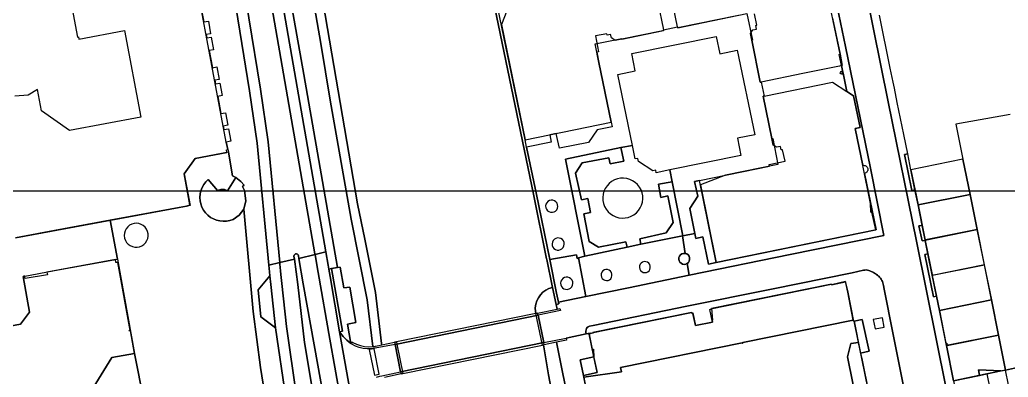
# Model space of a CAD drawing. Header units: metres. Extents: x -62 to 637, y -499 to 559.
# Drawn here: x 112.2 to 264.6, y 270.3 to 325.5 of the extents above; entities that cross this region are included whole.
import ezdxf

# ---------------------------------------------------------------- set-up
doc = ezdxf.new("R2010")
doc.units = ezdxf.units.M

msp = doc.modelspace()

# ---------------------------------------------------------------- linework, layer by layer
at = {"color": 7}
msp.add_lwpolyline([(0, 0), (519, 0), (519, 299), (0, 299)], close=True, dxfattribs=at)
at = {"layer": 'building_2', "color": 1}
for points in [[(118.43, 336.78), (121.09, 322.78), (121.23, 322.84), (121.3, 322.47), (128.31, 323.81), (130.84, 310.41), (119.82, 308.38), (115.51, 311.41), (114.91, 314.72), (113.45, 313.84), (111.38, 313.69)], [(187.28, 326.84), (186.45, 324.75), (190.14, 306.94), (203.37, 309.66), (201.48, 318.88), (200.9, 321.78), (205.01, 322.59), (205.03, 322.5), (211.47, 323.81), (211.44, 323.94), (213.63, 324.38), (213.66, 324.25), (224.33, 326.44), (225.18, 322.31), (225.06, 322.31), (226.38, 315.84), (226.52, 315.84), (226.97, 313.69), (226.83, 313.66), (228.19, 307.12), (228.3, 307.16), (229.1, 303.12), (221, 301.47), (217.16, 300), (219.57, 288), (244.23, 293.03), (243.59, 295.78), (243.42, 295.75), (243.41, 297.12), (242.2, 302.97), (241.04, 308.66), (241.8, 308.81), (240.77, 313.72), (239.73, 314.41), (239.16, 317.25), (238.57, 320.12), (238.69, 320.16), (236.3, 331.72)], [(111.49, 291.81), (138.12, 296.72), (138.1, 296.81), (138.42, 296.88), (137.51, 301.69), (139.24, 304.03), (144.12, 305), (144.04, 305.41), (144.25, 305.44), (144, 306.56), (139.59, 330.28)], [(123.5, 268.62), (126.35, 273.31), (129.85, 273.94), (129.23, 277.41), (129.02, 277.41), (129, 277.47), (129.21, 277.47), (127.3, 288), (127, 287.97), (126.91, 288.44), (116.34, 286.5), (116.42, 286.09), (112.98, 285.5), (112.91, 285.91), (112.68, 285.84), (112.68, 285.84), (113.69, 280.31), (112.3, 278.44), (108.69, 277.81)], [(242.99, 257.91), (239.85, 273.41), (240.33, 275.47), (241.53, 275.62), (240.86, 278.94), (240.77, 278.94), (240.73, 279.09), (223.67, 275.62), (223.65, 275.5), (223.61, 275.59), (204.84, 271.78), (204.98, 271.09), (199.16, 270.28), (199.45, 268.88)], [(267.44, 255.5), (264.23, 271.38), (261.33, 270.78), (256.2, 269.72), (257.2, 264.72), (257.56, 264.81), (258.6, 259.5), (258.29, 259.44), (259.95, 251.22), (260.52, 251.34), (261.19, 247.94), (261.52, 248), (261.51, 248.06), (262.82, 248.34), (263.4, 245.5), (262.09, 245.25), (262.07, 245.31), (261.73, 245.22), (262.59, 241.03), (268.22, 242.19)]]:
    msp.add_lwpolyline(points, dxfattribs=at)
for points in [[(250.72, 296.88), (258.75, 298.5), (257.65, 303.94), (249.62, 302.31), (250.72, 296.88)], [(251.81, 291.44), (259.84, 293.06), (258.75, 298.5), (250.72, 296.88), (251.81, 291.44)], [(243.42, 295.75), (243.59, 295.78), (243.69, 295.81), (243.41, 297.12), (243.42, 295.75)], [(252.88, 286.12), (252.94, 286.12), (252.96, 286.03), (260.95, 287.62), (259.84, 293.06), (251.88, 291.47), (251.89, 291.41), (251.82, 291.38), (252.88, 286.12)], [(254.01, 280.59), (262.04, 282.22), (260.95, 287.62), (252.91, 286), (254.01, 280.59)], [(199.16, 270.28), (204.98, 271.09), (204.84, 271.78), (223.61, 275.59), (223.65, 275.5), (223.67, 275.62), (240.73, 279.09), (239.88, 283.41), (239.52, 285.03), (237.38, 284.56), (237.35, 284.66), (218.87, 280.88), (219.03, 279.09), (218.95, 279.09), (219.02, 278.78), (216.37, 278.25), (216, 280.09), (215.9, 280.09), (215.88, 280.19), (215.82, 280.19), (215.8, 280.25), (200.58, 277.16), (200.59, 277.09), (200.16, 276.97), (199.99, 276.91), (200.47, 274.59), (200.68, 274.62), (200.73, 273.31), (201.21, 271), (199.11, 270.56), (199.16, 270.28)], [(255.16, 275.53), (255.23, 275.19), (263.14, 276.78), (262.04, 282.22), (254.01, 280.59), (255.02, 275.53), (255.16, 275.53)], [(260.2, 270.53), (260.02, 271.41), (263.56, 271.25), (264.23, 271.38), (263.14, 276.78), (255.1, 275.16), (256.2, 269.72), (260.2, 270.53)], [(241.53, 275.62), (240.33, 275.47), (239.85, 273.41), (242.99, 257.91), (245.05, 258.56), (242.03, 273.16), (241.53, 275.62)], [(260.2, 270.53), (261.33, 270.78), (263.56, 271.25), (260.02, 271.41), (260.2, 270.53)]]:
    msp.add_lwpolyline(points, close=True, dxfattribs=at)
at = {"layer": 'road_0', "color": 8}
for points in [[(153.2, 267.07), (151.61, 277.9), (149.35, 279.6), (148.92, 283.78), (150.76, 285.95), (150.7, 286.54), (150.6, 287.59), (148.8, 306.42), (147.61, 314.5), (142.24, 347.58)], [(236.46, 336.23), (239.51, 321.32), (243.37, 302.55), (245.45, 292.15), (230.98, 289.23), (215.4, 286.04), (206.07, 284.09), (199.49, 282.72), (195.27, 281.84), (195.33, 281.6), (194.91, 281.51), (195.07, 280.79), (195.48, 280.88), (195.55, 280.56), (192.11, 279.85), (192.98, 275.61), (196.42, 276.32), (199.51, 276.97), (199.49, 277.17), (199.49, 277.38), (199.51, 277.59), (199.58, 277.8), (199.7, 277.96), (199.86, 278.07), (200.04, 278.14), (200.63, 278.28), (215.03, 281.22), (228.14, 283.86), (240.56, 286.4), (242.32, 286.78), (242.51, 286.82), (242.72, 286.83), (242.91, 286.81), (243.11, 286.76), (243.3, 286.69), (243.49, 286.62), (243.66, 286.55), (243.84, 286.46), (244.02, 286.35), (244.18, 286.25), (244.35, 286.13), (244.49, 286), (244.65, 285.86), (244.79, 285.72), (244.91, 285.57), (245.03, 285.39), (245.13, 285.22), (245.23, 285.03), (245.29, 284.84), (245.35, 284.66), (245.4, 284.46), (245.49, 283.87), (246.83, 277.14), (248.47, 268.88)], [(237.54, 325.72), (238.69, 320.15), (239.04, 318.41), (238.91, 318.39), (239.13, 317.4), (239.16, 317.25), (239.73, 314.4), (240.77, 313.72), (241.8, 308.82), (241.04, 308.66), (242.2, 302.98), (242.29, 303), (242.39, 302.99), (242.49, 302.98), (242.58, 302.95), (242.67, 302.9), (242.74, 302.84), (242.81, 302.78), (242.87, 302.7), (242.92, 302.61), (242.95, 302.52), (242.96, 302.42), (242.96, 302.32), (242.95, 302.21), (242.91, 302.12), (242.87, 302.03), (242.81, 301.95), (242.73, 301.87), (242.65, 301.82), (242.55, 301.77), (242.46, 301.74), (244.26, 293.04), (219.57, 287.99), (218.39, 287.75), (217.54, 291.93), (216.43, 291.7), (216.27, 292.48), (214.45, 292.11), (214.38, 292.1), (214.81, 289.39), (215.05, 289.31), (215.25, 289.15), (215.4, 288.94), (215.48, 288.7), (215.49, 288.45), (215.43, 288.21), (215.3, 287.99), (215.11, 287.83), (215.4, 286.04), (230.98, 289.23), (245.45, 292.15), (243.37, 302.55), (239.51, 321.32), (236.46, 336.23)], [(255.06, 268.54), (250.47, 291.26), (250.47, 291.26), (246.13, 312.8), (241.53, 335.53)], [(223.03, 326.15), (213.65, 324.24), (213.63, 324.38), (211.58, 334.39)], [(209.71, 332.39), (211.44, 323.93), (211.46, 323.8), (211.12, 323.73), (205.03, 322.49), (203.99, 322.29), (203.41, 322.68), (203.3, 323.22), (202.77, 323.12), (202.73, 323.3), (200.96, 322.97), (201.44, 320.53), (201.16, 320.47), (201.48, 318.88), (203.37, 309.67), (203.52, 308.94), (201.2, 308.46), (199.91, 306.54), (195.4, 305.63), (195.1, 306.98), (194.91, 307.92), (193.91, 307.72), (194.15, 306.56), (190.35, 305.78), (191.8, 298.73), (193.9, 288.44), (198.03, 289.18), (198.13, 288.63), (198.36, 288.69), (199.34, 288.95), (196.33, 303.93), (204.89, 305.73), (206.67, 306.08), (204.43, 317.03), (207.09, 317.58), (206.55, 320.26), (219.6, 322.9), (220.15, 320.22), (222.83, 320.77), (225.52, 307.72), (222.85, 307.19), (223.4, 304.52), (212.41, 302.28), (212.77, 300.47), (213.61, 296.27), (214.45, 292.11), (216.27, 292.48), (215.5, 296.31), (216.73, 298.21), (216.26, 300.49), (217.01, 300.66), (227.8, 302.85), (227.75, 303.13), (230.2, 303.62), (229.81, 305.4), (229.62, 305.37), (229.51, 305.92), (228.89, 305.78), (228.39, 306.1), (228.18, 307.12), (226.83, 313.65), (226.97, 313.68), (237.51, 315.84), (239.73, 314.4), (239.16, 317.25), (239.02, 317.22), (239.05, 317.07), (238.91, 317.03), (238.87, 317.18), (238.73, 317.15), (238.69, 317.29), (238.84, 317.33), (238.8, 317.47), (238.96, 317.51), (238.99, 317.36), (239.13, 317.4), (238.91, 318.39), (238.6, 318.32), (232.93, 317.19), (226.52, 315.86), (226.38, 315.83), (225.07, 322.3), (224.85, 323.35), (225.24, 323.92), (225.8, 324.03), (225.8, 324.03), (225.69, 324.58), (225.87, 324.62), (225.51, 326.38)], [(140.05, 327.79), (140.55, 325.14), (141.28, 325.27), (141.59, 323.31), (140.92, 323.2), (141.01, 322.66), (141.71, 322.77), (142.05, 320.84), (141.37, 320.72), (141.87, 318.06), (142.54, 318.2), (142.91, 316.25), (142.23, 316.13), (142.33, 315.58), (143.03, 315.7), (143.38, 313.76), (142.69, 313.64), (143.18, 310.98), (143.89, 311.1), (144.24, 309.17), (143.54, 309.04), (143.65, 308.51), (144.34, 308.63), (144.7, 306.71), (144, 306.56), (144.34, 305.05), (144.97, 301.36), (145.47, 301.1), (146.26, 300.49), (146.77, 299.91), (146.52, 299.7), (146.82, 299.1), (147.04, 297.51), (146.72, 296.23), (148.19, 280.44), (149.28, 271.77), (150.86, 262.15)], [(150.86, 262.15), (149.28, 271.77), (148.19, 280.44), (146.72, 296.23), (146.72, 296.23), (146.03, 295.3), (145.07, 294.65), (144.58, 294.48), (144.07, 294.38), (143.55, 294.35), (143.03, 294.4), (142.52, 294.52), (142.04, 294.71), (141.59, 294.96), (141.17, 295.28), (140.81, 295.65), (140.51, 296.08), (140.26, 296.53), (140.09, 297.03), (139.98, 297.53), (139.95, 298.05), (139.99, 298.57), (140.11, 299.08), (140.3, 299.57), (140.55, 300.02), (140.87, 300.43), (141.24, 300.8), (142.65, 299.1), (143.17, 299.24), (143.75, 299.24), (144.19, 299.04), (145.47, 301.1), (144.97, 301.36), (144.34, 305.05), (139.24, 304.04), (137.51, 301.68), (138.44, 296.77), (126.11, 294.5), (127.22, 288.49), (129.85, 273.95), (134.19, 252.15)], [(106.82, 277.46), (112.3, 278.45), (113.69, 280.31), (112.68, 285.85), (117.5, 286.73), (127.22, 288.49), (127.22, 288.49), (126.11, 294.5), (117.5, 292.92), (111.49, 291.82)], [(160.28, 260.16), (155.9, 284.68), (155.23, 288.63), (155.23, 288.63), (155.17, 289.04), (155.11, 289.18), (155, 289.28), (154.85, 289.33), (154.7, 289.31), (154.57, 289.23), (154.48, 289.1), (154.46, 288.95), (154.52, 288.48), (155.03, 284.57), (156.1, 275.62), (158.26, 262.76)], [(248.47, 268.88), (246.83, 277.14), (245.49, 283.87), (245.4, 284.46), (245.35, 284.66), (245.29, 284.84), (245.23, 285.03), (245.13, 285.22), (245.03, 285.39), (244.91, 285.57), (244.79, 285.72), (244.65, 285.86), (244.49, 286), (244.35, 286.13), (244.18, 286.25), (244.02, 286.35), (243.84, 286.46), (243.66, 286.55), (243.49, 286.62), (243.3, 286.69), (243.11, 286.76), (242.91, 286.81), (242.72, 286.83), (242.51, 286.82), (242.32, 286.78), (240.56, 286.4), (228.14, 283.86), (215.03, 281.22), (200.63, 278.28), (200.04, 278.14), (199.86, 278.07), (199.7, 277.96), (199.58, 277.8), (199.51, 277.59), (199.49, 277.38), (199.49, 277.17), (199.51, 276.97), (199.51, 276.97), (200.14, 277.06), (215.8, 280.26), (215.82, 280.17), (215.98, 280.2), (216.37, 278.26), (219.01, 278.78), (218.61, 280.75), (218.76, 280.77), (218.75, 280.85), (237.35, 284.66), (237.38, 284.56), (239.52, 285.02), (239.54, 284.92), (239.88, 283.39), (240.76, 278.93), (240.86, 278.94), (242.12, 279.21), (243.19, 274.27), (241.86, 273.98), (242.03, 273.15), (243.13, 267.82)], [(167.17, 270.26), (167.69, 270.42), (167.99, 270.48), (170.9, 271.09), (170.05, 275.34), (167, 274.74), (166.38, 274.66), (165.76, 274.66), (165.13, 274.73), (164.53, 274.87), (163.94, 275.08), (163.38, 275.36), (163.23, 275.46), (163.23, 275.46), (162.6, 276.01), (162.05, 276.57), (161.48, 277.3), (163.66, 265.18)], [(134.19, 252.15), (129.85, 273.95), (126.35, 273.32), (123.5, 268.64)]]:
    msp.add_lwpolyline(points, dxfattribs=at)
for points in [[(215.11, 287.83), (214.96, 287.76), (214.88, 287.73), (214.63, 287.7), (214.39, 287.74), (214.17, 287.86), (213.99, 288.03), (213.87, 288.25), (213.82, 288.5), (213.84, 288.75), (213.93, 288.99), (214.09, 289.19), (214.3, 289.33), (214.55, 289.4), (214.81, 289.39), (214.38, 292.1), (207.95, 290.8), (205.86, 290.38), (199.34, 288.95), (198.36, 288.69), (199.49, 282.72), (206.07, 284.09), (215.4, 286.04), (215.11, 287.83)], [(198.36, 288.69), (198.13, 288.63), (198.03, 289.18), (193.9, 288.44), (194.97, 283.23), (195.27, 281.84), (199.49, 282.72), (198.36, 288.69)], [(160.27, 287.04), (159.83, 286.96), (160.02, 285.84), (161.48, 277.3), (161.93, 277.38), (160.27, 287.04)], [(161.18, 287.19), (160.27, 287.04), (161.93, 277.38), (161.48, 277.3), (162.05, 276.57), (162.6, 276.01), (163.23, 275.46), (162.71, 278.45), (163.99, 278.7), (163.07, 284.2), (162.17, 284.05), (161.57, 287.26), (161.18, 287.19)], [(150.76, 285.95), (148.92, 283.78), (149.35, 279.6), (151.61, 277.9), (150.9, 284.57), (150.76, 285.95)], [(194.32, 284.12), (193.79, 283.96), (193.3, 283.72), (192.85, 283.39), (192.46, 283), (192.15, 282.55), (191.91, 282.06), (191.75, 281.53), (191.68, 280.99), (191.71, 280.44), (191.77, 280.15), (191.77, 280.12), (192.04, 280.17), (195.07, 280.79), (194.91, 281.51), (194.32, 284.12)], [(192.98, 275.61), (192.11, 279.85), (170.32, 275.39), (170.05, 275.34), (170.9, 271.09), (192.98, 275.61)], [(203.96, 246.93), (201.54, 258.72), (199.11, 270.56), (198.6, 272.98), (200.71, 273.41), (199.99, 276.92), (200.16, 276.96), (200.14, 277.06), (199.51, 276.97), (196.42, 276.32), (196.49, 276), (195.22, 275.74), (194.96, 275.69), (203.67, 232.14), (204.6, 232.32), (205.35, 228.66), (206.53, 228.91), (206.43, 229.23), (207.62, 229.45), (203.96, 246.93)], [(289.68, 276.51), (286.8, 275.95), (278.39, 274.41), (276.2, 273.98), (274.72, 273.67), (272.52, 273.23), (264.23, 271.38), (261.33, 270.77), (262.34, 265.76), (287.91, 270.97), (287.71, 271.78), (288.11, 271.87), (288.31, 271.06), (290.65, 271.53), (289.68, 276.51)]]:
    msp.add_lwpolyline(points, close=True, dxfattribs=at)
at = {"layer": 'road_1', "color": 7}
for points in [[(143.67, 379.85), (141.99, 379.57), (157.69, 289.33), (157.71, 289.22), (159.36, 289.62), (143.67, 379.85)], [(138.61, 379), (136.93, 378.71), (137.22, 377.57), (139.53, 363.89), (139.96, 361.24), (142.24, 347.58), (147.61, 314.5), (148.8, 306.42), (150.6, 287.59), (152.27, 287.97), (150.49, 306.63), (149.29, 314.76), (143.92, 347.86), (141.64, 361.51), (141.21, 364.16), (138.89, 377.93), (138.74, 378.49), (138.61, 379)], [(141.99, 379.57), (138.61, 379), (138.74, 378.49), (138.89, 377.93), (141.21, 364.16), (141.64, 361.51), (143.92, 347.86), (149.29, 314.76), (150.49, 306.63), (152.27, 287.97), (154.52, 288.48), (154.46, 288.95), (154.48, 289.1), (154.57, 289.23), (154.7, 289.31), (154.85, 289.33), (155, 289.28), (155.11, 289.18), (155.17, 289.04), (155.23, 288.63), (157.71, 289.22), (157.69, 289.33), (141.99, 379.57)], [(145.47, 301.1), (144.19, 299.04), (143.75, 299.24), (143.17, 299.24), (142.65, 299.1), (141.24, 300.8), (140.87, 300.43), (140.55, 300.02), (140.3, 299.57), (140.11, 299.08), (139.99, 298.57), (139.95, 298.05), (139.98, 297.53), (140.09, 297.03), (140.26, 296.53), (140.51, 296.08), (140.81, 295.65), (141.17, 295.28), (141.59, 294.96), (142.04, 294.71), (142.52, 294.52), (143.03, 294.4), (143.55, 294.35), (144.07, 294.38), (144.58, 294.48), (145.07, 294.65), (146.03, 295.3), (146.72, 296.23), (147.04, 297.51), (146.82, 299.1), (146.52, 299.7), (146.77, 299.91), (146.26, 300.49), (145.47, 301.1)], [(154.52, 288.48), (152.27, 287.97), (152.29, 287.75), (152.39, 286.7), (152.45, 286.12), (152.59, 284.75), (153.29, 278.12), (154.87, 267.34), (155.11, 266), (156.75, 258.14), (157.64, 254.76), (157.88, 253.98), (157.91, 253.89), (158.07, 253.39), (160.52, 253.96), (160.38, 254.1), (160.29, 254.3), (160.25, 254.48), (159.9, 255.92), (158.26, 262.76), (156.1, 275.62), (155.03, 284.57), (154.52, 288.48)], [(157.71, 289.22), (155.23, 288.63), (155.9, 284.68), (160.28, 260.16), (161.1, 256.25), (161.48, 254.77), (161.52, 254.59), (161.53, 254.38), (161.48, 254.2), (164.02, 254.81), (163.88, 255.44), (163.86, 255.51), (163.66, 256.36), (162.45, 261.89), (161.99, 264.9), (159.81, 277.01), (158.35, 285.55), (158.04, 287.31), (157.71, 289.22)], [(161.48, 277.3), (160.02, 285.84), (159.83, 286.96), (159.72, 287.6), (159.36, 289.62), (157.71, 289.22), (158.04, 287.31), (158.35, 285.55), (159.81, 277.01), (161.99, 264.9), (162.45, 261.89), (163.66, 256.36), (163.86, 255.51), (163.88, 255.44), (164.02, 254.81), (165.67, 255.21), (165.51, 255.89), (165.32, 256.73), (164.12, 262.2), (163.66, 265.18), (161.48, 277.3)], [(166.81, 274.66), (166.07, 274.54), (166.88, 270.59), (167.61, 270.74), (166.81, 274.66)]]:
    msp.add_lwpolyline(points, close=True, dxfattribs=at)
msp.add_lwpolyline([(154.87, 267.34), (153.29, 278.12), (152.59, 284.75), (152.45, 286.12), (152.39, 286.7), (152.29, 287.75), (152.27, 287.97), (152.27, 287.97), (150.6, 287.59), (150.7, 286.54), (150.76, 285.95), (150.9, 284.57), (151.61, 277.9), (153.2, 267.07)], dxfattribs=at)
at = {"layer": 'terrain_0', "color": 8}
for points in [[(241.53, 335.53), (246.13, 312.8), (250.47, 291.26), (255.06, 268.54)], [(184.59, 331.6), (191.4, 298.56), (193.43, 288.56), (193.45, 288.46), (194.32, 284.12), (194.91, 281.51), (195.33, 281.6), (195.27, 281.84), (194.97, 283.23), (193.9, 288.44), (191.8, 298.73), (190.35, 305.78), (190.14, 306.94), (185.02, 331.6)], [(256.2, 269.73), (255.1, 275.16), (254.01, 280.59), (253.56, 282.8), (253.08, 282.7), (251.76, 289.22), (252.25, 289.31), (252.24, 289.34), (251.82, 291.41), (251.35, 291.32), (250.85, 293.64), (251.35, 293.72), (250.72, 296.87), (250.24, 299.21), (249.78, 299.11), (248.64, 304.67), (249.12, 304.76), (248.52, 307.73), (247.51, 312.72), (247.07, 314.91), (246.87, 315.86), (246.44, 318), (244.78, 326.2)], [(264.93, 310.84), (256.55, 309.35), (257.65, 303.92), (258.75, 298.5), (259.84, 293.07), (260.94, 287.64), (262.04, 282.21), (263.14, 276.78), (264.23, 271.38), (272.52, 273.23)]]:
    msp.add_lwpolyline(points, dxfattribs=at)
for points in [[(212.41, 302.28), (210.34, 301.86), (210.25, 302.25), (209.81, 302.15), (207.59, 303.61), (207.51, 304.07), (207.1, 303.99), (206.67, 306.08), (204.89, 305.73), (205.33, 303.65), (203.23, 303.2), (203.04, 304.15), (198.93, 303.36), (197.86, 301.78), (198.8, 297.66), (199.76, 297.86), (200.2, 295.73), (199.15, 295.51), (199.99, 291.23), (201.42, 290.38), (205.66, 291.18), (205.86, 290.38), (207.95, 290.8), (207.82, 291.65), (211.87, 292.59), (212.94, 294.18), (212.15, 298.27), (211.03, 298), (210.67, 300.11), (212.77, 300.47), (212.41, 302.28)], [(249.62, 302.3), (249.12, 304.76), (248.64, 304.67), (249.78, 299.11), (250.24, 299.21), (249.62, 302.3)], [(202.2, 297.08), (202.37, 296.62), (202.61, 296.2), (202.91, 295.82), (203.27, 295.49), (203.68, 295.22), (204.12, 295.02), (204.58, 294.89), (205.06, 294.84), (205.55, 294.86), (206.02, 294.95), (206.48, 295.12), (206.9, 295.36), (207.28, 295.66), (207.61, 296.01), (207.88, 296.42), (208.08, 296.86), (208.21, 297.32), (208.27, 297.8), (208.25, 298.29), (208.16, 298.77), (207.99, 299.22), (207.75, 299.64), (207.45, 300.02), (207.1, 300.35), (206.7, 300.62), (206.26, 300.83), (205.79, 300.96), (205.31, 301.02), (204.82, 301), (204.34, 300.91), (203.89, 300.74), (203.46, 300.5), (203.08, 300.2), (202.75, 299.84), (202.48, 299.44), (202.27, 298.99), (202.14, 298.52), (202.09, 298.04), (202.11, 297.55), (202.2, 297.08)], [(217.01, 300.66), (216.26, 300.49), (216.73, 298.21), (215.5, 296.31), (216.27, 292.48), (216.43, 291.7), (217.54, 291.93), (218.39, 287.75), (219.57, 287.99), (217.01, 300.66)], [(251.35, 293.72), (250.85, 293.64), (251.35, 291.32), (251.82, 291.41), (251.82, 291.45), (251.35, 293.72)], [(252.25, 289.31), (251.76, 289.22), (253.08, 282.7), (253.56, 282.8), (252.91, 286.02), (252.25, 289.31)], [(192.11, 279.85), (192.04, 280.17), (191.77, 280.12), (170.25, 275.72), (169.98, 275.66), (170.05, 275.34), (170.32, 275.39), (192.11, 279.85)], [(240.86, 278.94), (241.86, 273.98), (243.19, 274.27), (242.12, 279.21), (240.86, 278.94)], [(192.98, 275.61), (170.9, 271.09), (170.98, 270.77), (171.27, 270.84), (192.8, 275.23), (193.05, 275.29), (192.98, 275.61)], [(200.71, 273.41), (198.6, 272.98), (199.11, 270.56), (201.21, 271), (200.71, 273.41)]]:
    msp.add_lwpolyline(points, close=True, dxfattribs=at)
at = {"layer": 'terrain_1', "color": 7}
msp.add_lwpolyline([(243.82, 279.17), (244.1, 277.73), (245.5, 278.01), (245.22, 279.45), (243.82, 279.17)], close=True, dxfattribs=at)
at = {"layer": 'terrain_5', "color": 3}
for points in [[(143.67, 379.85), (159.36, 289.62), (159.72, 287.6), (159.83, 286.96), (160.27, 287.04), (161.18, 287.19), (155.96, 317.01), (149.77, 352.08)], [(149.77, 352.08), (155.96, 317.01), (161.18, 287.19), (161.57, 287.26), (162.17, 284.05), (163.07, 284.2), (163.99, 278.7), (162.71, 278.45), (163.23, 275.46), (163.4, 275.73), (163.53, 275.64), (164.11, 275.36), (164.71, 275.16), (165.34, 275.03), (165.98, 274.98), (166.62, 275), (165.73, 282.23), (163.29, 294.7), (160.03, 313.07), (158.61, 321.82), (157.46, 328.31)], [(157.46, 328.31), (158.61, 321.82), (160.03, 313.07), (163.29, 294.7), (165.73, 282.23), (166.62, 275), (166.7, 275.01), (166.78, 275.02), (166.87, 275.03), (166.95, 275.04), (167.04, 275.06), (167.99, 275.26), (167.96, 275.49), (167.02, 283.34), (165.39, 291.59), (164.26, 297.03), (158.27, 332)]]:
    msp.add_lwpolyline(points, dxfattribs=at)
for points in [[(204.89, 305.73), (196.33, 303.93), (199.34, 288.95), (205.86, 290.38), (205.66, 291.18), (201.42, 290.38), (199.99, 291.23), (199.15, 295.51), (200.2, 295.73), (199.76, 297.86), (198.8, 297.66), (197.86, 301.78), (198.93, 303.36), (203.04, 304.15), (203.23, 303.2), (205.33, 303.65), (204.89, 305.73)], [(212.77, 300.47), (210.67, 300.11), (211.03, 298), (212.15, 298.27), (212.94, 294.18), (211.87, 292.59), (207.82, 291.65), (207.95, 290.8), (214.38, 292.1), (214.45, 292.11), (213.61, 296.27), (212.77, 300.47)], [(130.18, 294.05), (129.8, 294.02), (129.44, 293.92), (129.1, 293.74), (128.81, 293.51), (128.58, 293.21), (128.4, 292.88), (128.3, 292.51), (128.28, 292.14), (128.33, 291.76), (128.46, 291.41), (128.65, 291.09), (128.9, 290.82), (129.2, 290.6), (129.54, 290.45), (129.9, 290.37), (130.27, 290.37), (130.64, 290.43), (130.99, 290.58), (131.29, 290.78), (131.56, 291.04), (131.76, 291.36), (131.9, 291.7), (131.96, 292.07), (131.95, 292.44), (131.87, 292.8), (131.71, 293.14), (131.49, 293.44), (131.22, 293.69), (130.9, 293.88), (130.55, 294), (130.18, 294.05)], [(194.96, 275.69), (193.05, 275.29), (192.96, 275.27), (193.72, 270.62), (196.05, 258.55), (197.76, 249.52), (201.79, 229.19), (201.8, 229.08), (203.38, 228.9), (204.53, 228.76), (204.27, 229.15), (203.67, 232.14), (194.96, 275.69)]]:
    msp.add_lwpolyline(points, close=True, dxfattribs=at)
at = {"layer": 'terrain_6', "color": 33}
for points in [[(195.03, 297.16), (194.86, 297.37), (194.64, 297.52), (194.39, 297.61), (194.12, 297.62), (193.86, 297.55), (193.63, 297.42), (193.45, 297.22), (193.32, 296.98), (193.27, 296.72), (193.3, 296.45), (193.4, 296.2), (193.57, 295.99), (193.79, 295.84), (194.04, 295.75), (194.31, 295.74), (194.57, 295.81), (194.8, 295.94), (194.99, 296.14), (195.11, 296.38), (195.16, 296.64), (195.13, 296.91), (195.03, 297.16)], [(196.02, 291.32), (195.86, 291.53), (195.64, 291.68), (195.38, 291.77), (195.11, 291.78), (194.85, 291.71), (194.62, 291.58), (194.44, 291.38), (194.32, 291.14), (194.27, 290.88), (194.29, 290.61), (194.39, 290.36), (194.56, 290.15), (194.78, 290), (195.04, 289.91), (195.3, 289.9), (195.56, 289.97), (195.79, 290.1), (195.98, 290.3), (196.1, 290.54), (196.15, 290.8), (196.12, 291.07), (196.02, 291.32)], [(214.81, 289.39), (214.55, 289.4), (214.3, 289.33), (214.09, 289.19), (213.93, 288.99), (213.84, 288.75), (213.82, 288.5), (213.87, 288.25), (213.99, 288.03), (214.17, 287.86), (214.39, 287.74), (214.63, 287.7), (214.88, 287.73), (214.96, 287.76), (215.11, 287.83), (215.3, 287.99), (215.43, 288.21), (215.49, 288.45), (215.48, 288.7), (215.4, 288.94), (215.25, 289.15), (215.05, 289.31), (214.81, 289.39)], [(203.5, 286.19), (203.42, 286.44), (203.28, 286.65), (203.07, 286.8), (202.83, 286.89), (202.57, 286.9), (202.33, 286.83), (202.11, 286.68), (201.95, 286.48), (201.86, 286.25), (201.84, 285.99), (201.89, 285.74), (202.01, 285.53), (202.19, 285.35), (202.41, 285.24), (202.66, 285.19), (202.9, 285.22), (203.13, 285.33), (203.32, 285.49), (203.45, 285.7), (203.51, 285.95), (203.5, 286.19)], [(209.41, 287.42), (209.33, 287.66), (209.18, 287.87), (208.98, 288.03), (208.74, 288.11), (208.48, 288.12), (208.23, 288.05), (208.02, 287.91), (207.86, 287.71), (207.76, 287.47), (207.75, 287.22), (207.8, 286.97), (207.92, 286.75), (208.1, 286.58), (208.32, 286.46), (208.56, 286.42), (208.81, 286.45), (209.04, 286.55), (209.23, 286.72), (209.36, 286.93), (209.42, 287.17), (209.41, 287.42)], [(197.35, 285.26), (197.18, 285.47), (196.96, 285.62), (196.7, 285.71), (196.44, 285.72), (196.18, 285.65), (195.94, 285.52), (195.76, 285.32), (195.64, 285.08), (195.59, 284.82), (195.62, 284.55), (195.72, 284.3), (195.88, 284.09), (196.1, 283.94), (196.36, 283.85), (196.62, 283.84), (196.88, 283.91), (197.12, 284.04), (197.3, 284.24), (197.42, 284.48), (197.47, 284.74), (197.45, 285.01), (197.35, 285.26)]]:
    msp.add_lwpolyline(points, close=True, dxfattribs=at)
at = {"layer": 'water', "color": 5}
for points in [[(158.27, 332), (164.26, 297.03), (165.39, 291.59), (167.02, 283.34), (167.96, 275.49), (167.99, 275.26), (169.98, 275.66), (170.25, 275.72), (170.32, 275.39), (171.27, 270.84), (170.98, 270.77), (168.41, 270.25)], [(196.05, 258.55), (193.72, 270.62), (192.96, 275.27), (192.8, 275.23), (191.77, 280.12), (191.77, 280.15), (191.71, 280.44), (191.68, 280.99), (191.75, 281.53), (191.91, 282.06), (192.15, 282.55), (192.46, 283), (192.85, 283.39), (193.3, 283.72), (193.79, 283.96), (194.32, 284.12), (193.45, 288.46), (193.43, 288.56), (191.4, 298.56), (184.59, 331.6)]]:
    msp.add_lwpolyline(points, dxfattribs=at)

doc.saveas('drawing.dxf')
